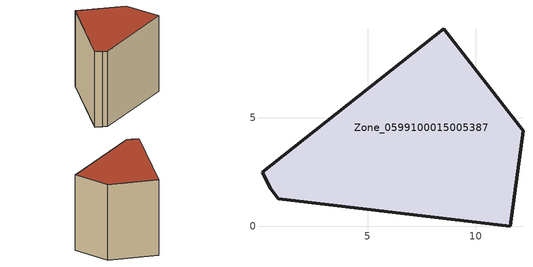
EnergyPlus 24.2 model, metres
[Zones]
Zone_0599100015005387
 floor ground (C_G): 11.6,0 0.88,1.27 0.53,1.71 0.12,2.5 8.53,9.12 12.19,4.42 z0.93
 wall outside (C_F): 0.88,1.27 11.6,0 12.19,4.42 8.53,9.12 0.12,2.5 0.53,1.71 0.88,1.27 z0.93:10.49
 roof outside (C_R): 0.12,2.5 0.53,1.71 0.88,1.27 11.6,0 12.19,4.42 8.53,9.12 z10.49
[BUILDING]
Pand.0599100015005387: North Axis=0; Terrain=City; Loads Convergence Tolerance Value=0.04; Temperature Convergence Tolerance Value=0.4; Solar Distribution=FullExterior; Maximum Number of Warmup Days=25; Minimum Number of Warmup Days=1
[Site:Location]
Rotterdam.The.Hague.AP_ZH_NLD Design_Conditions: Latitude=51.96; Longitude=4.45; Time Zone=1; Elevation=-4.5
[SITE:GROUNDTEMPERATURE:BUILDINGSURFACE]
18, 18, 18, 18, 18, 18, 18, 18, 18, 18, 18, 18
[MATERIAL] Thermal Absorptance=0.9; Solar Absorptance=0.7; Visible Absorptance=0.7
Name | Roughness | Thickness | Conductivity | Density | Specific Heat
G.TC.1975-1991 | MediumSmooth | 0.15 | 0.288461 | 540 | 1210
F.TC.1975-1991 | Rough | 0.3 | 0.230769 | 1920 | 840
R.TC.1975-1991 | MediumRough | 0.2 | 0.153846 | 1500 | 1000
[CONSTRUCTION]
C_G: G.TC.1975-1991
C_F: F.TC.1975-1991
C_R: R.TC.1975-1991
[ZONE]
Zone_0599100015005387: Type=1; Multiplier=1; Ceiling Height=Autocalculate; Volume=Autocalculate; Floor Area=autocalculate; Part of Total Floor Area=Yes
[ZONEINFILTRATION:DESIGNFLOWRATE]
Infil_Zone_0599100015005387: Zone or ZoneList or Space or SpaceList=Zone_0599100015005387; Schedule=AlwaysOn; Design Flow Rate Calculation Method=Flow/Area; Flow Rate per Floor Area=0.003; Constant Term Coefficient=1; Temperature Term Coefficient=0; Velocity Term Coefficient=0; Velocity Squared Term Coefficient=0
[HVACTEMPLATE:ZONE:IDEALLOADSAIRSYSTEM]
Zone_0599100015005387: Maximum Heating Supply Air Temperature=50; Minimum Cooling Supply Air Temperature=13; Maximum Heating Supply Air Humidity Ratio=0.0156; Minimum Cooling Supply Air Humidity Ratio=0.0077; Heating Limit=NoLimit; Cooling Limit=NoLimit; Dehumidification Control Type=ConstantSensibleHeatRatio; Cooling Sensible Heat Ratio=0.7; Dehumidification Setpoint=60; Humidification Control Type=None; Humidification Setpoint=30; Outdoor Air Method=None; Outdoor Air Flow Rate per Person=0.00944; Outdoor Air Flow Rate per Zone Floor Area=0; Outdoor Air Flow Rate per Zone=0; Demand Controlled Ventilation Type=None; Outdoor Air Economizer Type=NoEconomizer; Heat Recovery Type=None; Sensible Heat Recovery Effectiveness=0.7; Latent Heat Recovery Effectiveness=0.65
[ZONECONTROL:THERMOSTAT]
ThermostatControl_Zone_0599100015005387: Zone or ZoneList=Zone_0599100015005387; Control Type Schedule=DualSetpointControlType; Control 1=Thermostat_Zone_0599100015005387; Temperature Difference Between Cutout And Setpoint=0
[THERMOSTATSETPOINT:DUALSETPOINT]
Thermostat_Zone_0599100015005387: Heating Setpoint Temperature Schedule=HeatingSetpoint_Zone_0599100015005387; Cooling Setpoint Temperature Schedule=CoolingSetpoint_Zone_0599100015005387
[SCHEDULE:COMPACT]
HeatingSetpoint_Zone_0599100015005387: Through: 12/31, For: AllDays, Until: 24:00, 21
CoolingSetpoint_Zone_0599100015005387: Through: 12/31, For: AllDays, Until: 24:00, 24
DualSetpointControlType: Through: 12/31, For: AllDays, Until: 24:00, 4
AlwaysOn: Through: 12/31, For: AllDays, Until: 24:00, 1
